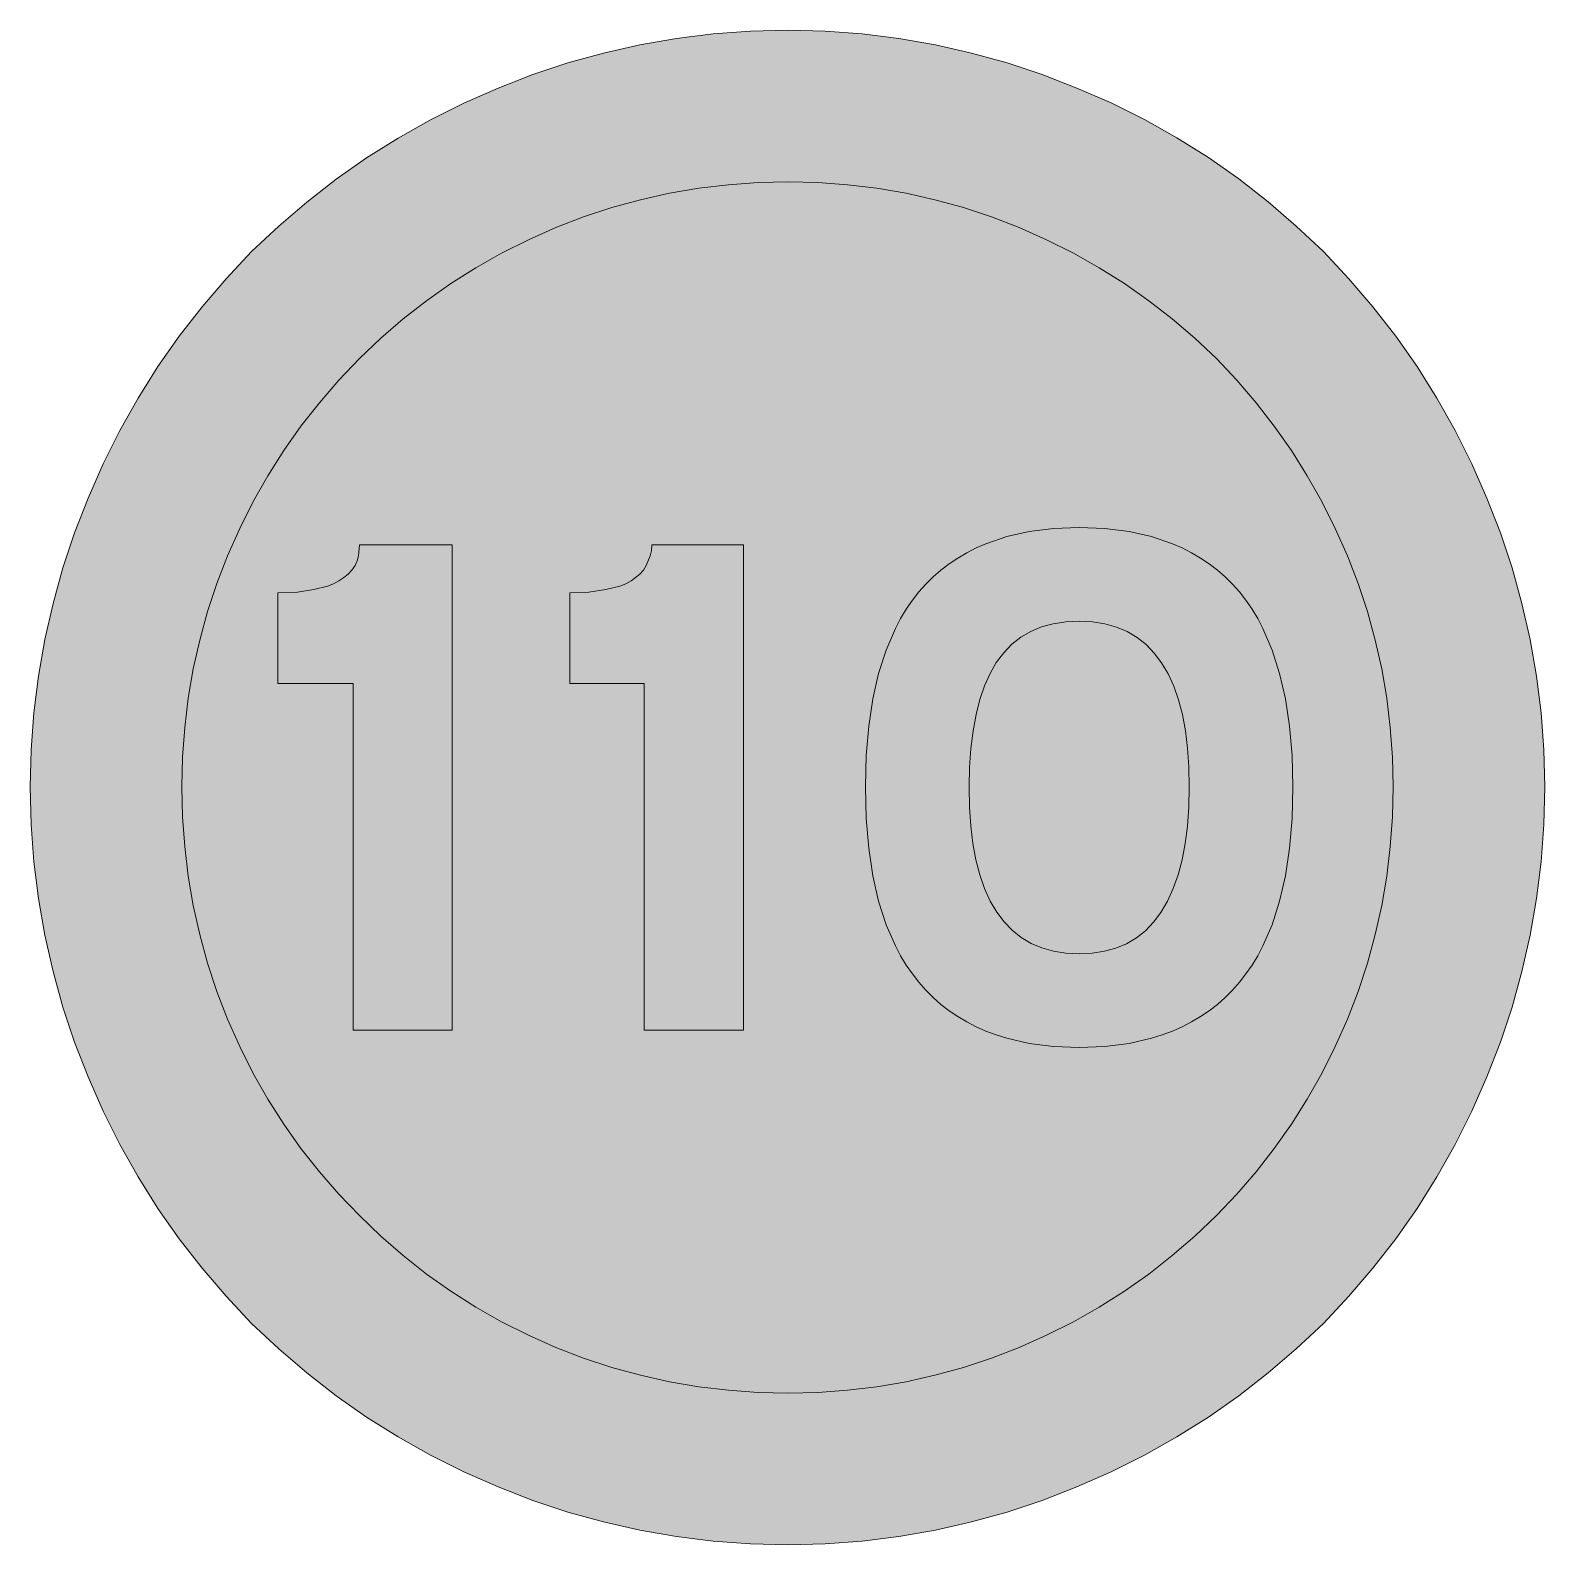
# Model space of a CAD drawing. Header units: metres. Extents: x 160 to 410, y 11 to 261.
import ezdxf

# ---------------------------------------------------------------- set-up
doc = ezdxf.new("R2010")
doc.units = ezdxf.units.M
for name, color, linetype, true_color in [('FILL_BLACK_000000', 7, 'Continuous', 0x000000), ('FILL_RED_FF0000', 7, 'Continuous', 0xff0000), ('FILL_WHITE_FFFFFF', 7, 'Continuous', 0xffffff)]:
    doc.layers.add(name, color=color, linetype=linetype, true_color=true_color)

msp = doc.modelspace()

# ---------------------------------------------------------------- hatches: boundary and pattern name
at = {"layer": 'FILL_BLACK_000000', "true_color": 0x000000}
h = msp.add_hatch(color=7, dxfattribs=at)
h.dxf.hatch_style = 1
h.paths.add_polyline_path([(367.56, 125.96), (366.88, 121.41), (365.92, 117.2), (364.68, 113.34), (363.16, 109.83), (362.3, 108.21), (361.36, 106.67), (360.36, 105.22), (359.28, 103.86), (358.13, 102.55), (356.92, 101.33), (355.64, 100.19), (354.29, 99.13), (352.87, 98.16), (351.38, 97.28), (349.83, 96.48), (348.21, 95.76), (346.52, 95.13), (344.77, 94.58), (341.06, 93.73), (337.07, 93.23), (332.82, 93.06), (328.57, 93.23), (324.59, 93.73), (320.87, 94.58), (319.12, 95.13), (317.43, 95.76), (315.81, 96.48), (314.26, 97.28), (312.77, 98.16), (311.36, 99.13), (310.01, 100.19), (308.72, 101.33), (307.51, 102.55), (306.36, 103.86), (305.28, 105.22), (304.28, 106.67), (303.34, 108.21), (302.48, 109.83), (300.96, 113.34), (299.72, 117.2), (298.76, 121.41), (298.08, 125.96), (297.68, 130.85), (297.54, 136.08), (297.68, 141.25), (298.08, 146.1), (298.76, 150.63), (299.72, 154.82), (300.96, 158.69), (302.48, 162.23), (303.34, 163.87), (304.28, 165.43), (305.28, 166.91), (306.36, 168.3), (307.51, 169.58), (308.72, 170.77), (310.01, 171.89), (311.36, 172.92), (312.77, 173.87), (314.26, 174.75), (315.81, 175.53), (317.43, 176.24), (320.87, 177.41), (324.59, 178.25), (328.57, 178.75), (332.82, 178.92), (337.07, 178.75), (341.06, 178.25), (344.77, 177.41), (348.21, 176.24), (349.83, 175.53), (351.38, 174.75), (352.87, 173.87), (354.29, 172.92), (355.64, 171.89), (356.92, 170.77), (358.13, 169.58), (359.28, 168.3), (360.36, 166.91), (361.36, 165.43), (362.3, 163.87), (363.16, 162.23), (364.68, 158.69), (365.92, 154.82), (366.88, 150.63), (367.56, 146.1), (367.96, 141.25), (368.1, 136.08), (367.96, 130.85), (367.56, 125.96)])
h.paths.add_polyline_path([(350.71, 142.48), (350.36, 145.36), (349.86, 148.02), (349.21, 150.48), (348.43, 152.73), (347.5, 154.76), (346.43, 156.58), (345.22, 158.18), (343.87, 159.58), (342.38, 160.76), (340.75, 161.72), (338.98, 162.47), (337.06, 163.01), (335.01, 163.33), (332.82, 163.44), (330.6, 163.34), (328.53, 163.03), (326.61, 162.51), (324.83, 161.77), (323.2, 160.82), (321.71, 159.64), (320.36, 158.24), (319.14, 156.6), (318.12, 154.8), (317.22, 152.76), (316.45, 150.5), (315.81, 148.03), (315.3, 145.34), (314.94, 142.45), (314.72, 139.36), (314.64, 136.08), (314.71, 132.75), (314.93, 129.63), (315.28, 126.72), (315.78, 124.03), (316.43, 121.56), (317.21, 119.3), (318.14, 117.25), (319.21, 115.42), (320.42, 113.81), (321.77, 112.41), (323.26, 111.23), (324.89, 110.26), (326.66, 109.51), (328.58, 108.97), (330.63, 108.65), (332.82, 108.54), (334.98, 108.64), (337.01, 108.95), (338.9, 109.47), (340.65, 110.2), (342.27, 111.16), (343.76, 112.34), (345.11, 113.74), (346.32, 115.38), (347.4, 117.24), (348.34, 119.3), (349.15, 121.57), (349.81, 124.04), (350.33, 126.73), (350.7, 129.63), (350.92, 132.75), (351, 136.08), (350.93, 139.38), (350.71, 142.48)], flags=16)
h = msp.add_hatch(color=7, dxfattribs=at)
h.dxf.hatch_style = 1
h.paths.add_polyline_path([(229.32, 95.94), (212.94, 95.94), (212.94, 153.18), (200.52, 153.18), (200.52, 168.12), (203.76, 168.25), (206.46, 168.66), (208.73, 169.24), (209.73, 169.62), (210.6, 170.1), (211.45, 170.65), (212.15, 171.22), (212.75, 171.87), (213.3, 172.62), (213.64, 173.43), (213.86, 174.26), (214.02, 176.04), (229.32, 176.04), (229.32, 95.94)])
h = msp.add_hatch(color=7, dxfattribs=at)
h.dxf.hatch_style = 1
h.paths.add_polyline_path([(277.38, 95.94), (261, 95.94), (261, 153.18), (248.76, 153.18), (248.76, 168.12), (251.87, 168.25), (254.7, 168.66), (256.97, 169.24), (257.97, 169.62), (258.84, 170.1), (260.3, 171.22), (260.89, 171.87), (261.36, 172.62), (262.01, 174.26), (262.2, 175.13), (262.26, 176.04), (277.38, 176.04), (277.38, 95.94)])
at = {"layer": 'FILL_RED_FF0000', "true_color": 0xff0000}
h = msp.add_hatch(color=7, dxfattribs=at)
h.dxf.hatch_style = 1
h.paths.add_polyline_path([(409.53, 129.89), (409.08, 123.74), (408.32, 117.64), (407.27, 111.6), (405.93, 105.63), (404.29, 99.73), (402.36, 93.92), (400.14, 88.2), (397.64, 82.54), (394.88, 77.03), (391.87, 71.69), (388.6, 66.51), (385.08, 61.5), (381.33, 56.66), (377.35, 52), (373.14, 47.52), (368.66, 43.31), (364, 39.33), (359.16, 35.58), (354.15, 32.06), (348.97, 28.79), (343.63, 25.78), (338.12, 23.02), (332.46, 20.52), (326.74, 18.3), (320.93, 16.37), (315.04, 14.73), (309.08, 13.39), (303.06, 12.34), (297, 11.58), (290.89, 11.13), (284.76, 10.98), (278.57, 11.13), (272.42, 11.58), (266.32, 12.34), (260.28, 13.39), (254.31, 14.73), (248.41, 16.37), (242.6, 18.3), (236.88, 20.52), (231.22, 23.02), (225.71, 25.78), (220.37, 28.79), (215.19, 32.06), (210.18, 35.58), (205.34, 39.33), (200.68, 43.31), (196.2, 47.52), (191.99, 52), (188.01, 56.66), (184.26, 61.5), (180.74, 66.51), (177.47, 71.69), (174.46, 77.03), (171.7, 82.54), (169.2, 88.2), (166.98, 93.92), (165.05, 99.73), (163.41, 105.63), (162.07, 111.6), (161.02, 117.64), (160.26, 123.74), (159.81, 129.89), (159.66, 136.08), (159.81, 142.21), (160.26, 148.32), (161.02, 154.38), (162.07, 160.4), (163.41, 166.36), (165.05, 172.25), (166.98, 178.06), (169.2, 183.78), (171.7, 189.44), (174.46, 194.95), (177.47, 200.29), (180.74, 205.47), (184.26, 210.48), (188.01, 215.32), (191.99, 219.98), (196.2, 224.46), (200.68, 228.67), (205.34, 232.65), (210.18, 236.4), (215.19, 239.92), (220.37, 243.19), (225.71, 246.2), (231.22, 248.96), (236.88, 251.46), (242.6, 253.68), (248.41, 255.61), (254.31, 257.25), (260.28, 258.59), (266.32, 259.64), (272.42, 260.4), (278.57, 260.85), (284.76, 261), (290.89, 260.85), (297, 260.4), (303.06, 259.64), (309.08, 258.59), (315.04, 257.25), (320.93, 255.61), (326.74, 253.68), (332.46, 251.46), (338.12, 249.02), (343.63, 246.28), (348.97, 243.27), (354.15, 239.98), (359.16, 236.45), (364, 232.68), (368.66, 228.68), (373.14, 224.46), (377.35, 219.98), (381.33, 215.32), (385.08, 210.48), (388.6, 205.47), (391.87, 200.29), (394.88, 194.95), (397.64, 189.44), (400.14, 183.78), (402.36, 178.06), (404.29, 172.25), (405.93, 166.36), (407.27, 160.4), (408.32, 154.38), (409.08, 148.32), (409.53, 142.21), (409.68, 136.08), (409.53, 129.89)])
at = {"layer": 'FILL_WHITE_FFFFFF', "true_color": 0xffffff}
h = msp.add_hatch(color=7, dxfattribs=at)
h.dxf.hatch_style = 1
h.paths.add_polyline_path([(384.54, 131.15), (384.19, 126.24), (383.6, 121.35), (382.77, 116.5), (381.71, 111.71), (380.41, 106.97), (378.87, 102.31), (377.1, 97.74), (375.1, 93.21), (372.89, 88.8), (370.47, 84.53), (367.85, 80.39), (365.04, 76.4), (362.04, 72.55), (358.86, 68.87), (355.5, 65.34), (351.91, 61.92), (348.18, 58.7), (344.31, 55.66), (340.29, 52.83), (336.14, 50.2), (331.86, 47.77), (327.45, 45.56), (322.92, 43.56), (318.36, 41.79), (313.72, 40.25), (309.01, 38.95), (304.24, 37.89), (299.43, 37.06), (294.57, 36.47), (289.68, 36.12), (284.76, 36), (279.83, 36.12), (274.92, 36.47), (270.03, 37.06), (265.18, 37.89), (260.39, 38.95), (255.65, 40.25), (250.99, 41.79), (246.42, 43.56), (241.89, 45.56), (237.48, 47.77), (233.21, 50.2), (229.07, 52.83), (225.08, 55.66), (221.23, 58.7), (217.55, 61.92), (214.02, 65.34), (210.6, 68.87), (207.38, 72.55), (204.34, 76.4), (201.51, 80.39), (198.88, 84.53), (196.45, 88.8), (194.24, 93.21), (192.24, 97.74), (190.47, 102.31), (188.93, 106.97), (187.63, 111.71), (186.57, 116.5), (185.74, 121.35), (185.15, 126.24), (184.8, 131.15), (184.68, 136.08), (184.8, 141), (185.15, 145.89), (185.74, 150.75), (186.57, 155.56), (187.63, 160.33), (188.93, 165.04), (190.47, 169.68), (192.24, 174.24), (194.24, 178.77), (196.45, 183.18), (198.88, 187.46), (201.51, 191.61), (204.34, 195.63), (207.38, 199.5), (210.6, 203.23), (214.02, 206.82), (217.55, 210.18), (221.23, 213.36), (225.08, 216.36), (229.07, 219.17), (233.21, 221.79), (237.48, 224.21), (241.89, 226.42), (246.42, 228.42), (250.99, 230.19), (255.65, 231.73), (260.39, 233.03), (265.18, 234.09), (270.03, 234.92), (274.92, 235.51), (279.83, 235.86), (284.76, 235.98), (289.68, 235.86), (294.57, 235.51), (299.43, 234.92), (304.24, 234.09), (309.01, 233.03), (313.72, 231.73), (318.36, 230.19), (322.92, 228.42), (327.45, 226.42), (331.86, 224.21), (336.14, 221.79), (340.29, 219.17), (344.31, 216.36), (348.18, 213.36), (351.91, 210.18), (355.5, 206.82), (358.86, 203.23), (362.04, 199.5), (365.04, 195.63), (367.85, 191.61), (370.47, 187.46), (372.89, 183.18), (375.1, 178.77), (377.1, 174.24), (378.87, 169.68), (380.41, 165.04), (381.71, 160.33), (382.77, 155.56), (383.6, 150.75), (384.19, 145.89), (384.54, 141), (384.66, 136.08), (384.54, 131.15)])

# ---------------------------------------------------------------- linework, layer by layer
at = {"layer": 'FILL_BLACK_000000', "lineweight": 0, "true_color": 0x000000}
for points in [[(367.56, 125.96), (366.88, 121.41), (365.92, 117.2), (364.68, 113.34), (363.16, 109.83), (362.3, 108.21), (361.36, 106.67), (360.36, 105.22), (359.28, 103.86), (358.13, 102.55), (356.92, 101.33), (355.64, 100.19), (354.29, 99.13), (352.87, 98.16), (351.38, 97.28), (349.83, 96.48), (348.21, 95.76), (346.52, 95.13), (344.77, 94.58), (341.06, 93.73), (337.07, 93.23), (332.82, 93.06), (328.57, 93.23), (324.59, 93.73), (320.87, 94.58), (319.12, 95.13), (317.43, 95.76), (315.81, 96.48), (314.26, 97.28), (312.77, 98.16), (311.36, 99.13), (310.01, 100.19), (308.72, 101.33), (307.51, 102.55), (306.36, 103.86), (305.28, 105.22), (304.28, 106.67), (303.34, 108.21), (302.48, 109.83), (300.96, 113.34), (299.72, 117.2), (298.76, 121.41), (298.08, 125.96), (297.68, 130.85), (297.54, 136.08), (297.68, 141.25), (298.08, 146.1), (298.76, 150.63), (299.72, 154.82), (300.96, 158.69), (302.48, 162.23), (303.34, 163.87), (304.28, 165.43), (305.28, 166.91), (306.36, 168.3), (307.51, 169.58), (308.72, 170.77), (310.01, 171.89), (311.36, 172.92), (312.77, 173.87), (314.26, 174.75), (315.81, 175.53), (317.43, 176.24), (320.87, 177.41), (324.59, 178.25), (328.57, 178.75), (332.82, 178.92), (337.07, 178.75), (341.06, 178.25), (344.77, 177.41), (348.21, 176.24), (349.83, 175.53), (351.38, 174.75), (352.87, 173.87), (354.29, 172.92), (355.64, 171.89), (356.92, 170.77), (358.13, 169.58), (359.28, 168.3), (360.36, 166.91), (361.36, 165.43), (362.3, 163.87), (363.16, 162.23), (364.68, 158.69), (365.92, 154.82), (366.88, 150.63), (367.56, 146.1), (367.96, 141.25), (368.1, 136.08), (367.96, 130.85)], [(229.32, 95.94), (212.94, 95.94), (212.94, 153.18), (200.52, 153.18), (200.52, 168.12), (203.76, 168.25), (206.46, 168.66), (208.73, 169.24), (209.73, 169.62), (210.6, 170.1), (211.45, 170.65), (212.15, 171.22), (212.75, 171.87), (213.3, 172.62), (213.64, 173.43), (213.86, 174.26), (214.02, 176.04), (229.32, 176.04)], [(277.38, 95.94), (261, 95.94), (261, 153.18), (248.76, 153.18), (248.76, 168.12), (251.87, 168.25), (254.7, 168.66), (256.97, 169.24), (257.97, 169.62), (258.84, 170.1), (260.3, 171.22), (260.89, 171.87), (261.36, 172.62), (262.01, 174.26), (262.2, 175.13), (262.26, 176.04), (277.38, 176.04)], [(350.71, 142.48), (350.36, 145.36), (349.86, 148.02), (349.21, 150.48), (348.43, 152.73), (347.5, 154.76), (346.43, 156.58), (345.22, 158.18), (343.87, 159.58), (342.38, 160.76), (340.75, 161.72), (338.98, 162.47), (337.06, 163.01), (335.01, 163.33), (332.82, 163.44), (330.6, 163.34), (328.53, 163.03), (326.61, 162.51), (324.83, 161.77), (323.2, 160.82), (321.71, 159.64), (320.36, 158.24), (319.14, 156.6), (318.12, 154.8), (317.22, 152.76), (316.45, 150.5), (315.81, 148.03), (315.3, 145.34), (314.94, 142.45), (314.72, 139.36), (314.64, 136.08), (314.71, 132.75), (314.93, 129.63), (315.28, 126.72), (315.78, 124.03), (316.43, 121.56), (317.21, 119.3), (318.14, 117.25), (319.21, 115.42), (320.42, 113.81), (321.77, 112.41), (323.26, 111.23), (324.89, 110.26), (326.66, 109.51), (328.58, 108.97), (330.63, 108.65), (332.82, 108.54), (334.98, 108.64), (337.01, 108.95), (338.9, 109.47), (340.65, 110.2), (342.27, 111.16), (343.76, 112.34), (345.11, 113.74), (346.32, 115.38), (347.4, 117.24), (348.34, 119.3), (349.15, 121.57), (349.81, 124.04), (350.33, 126.73), (350.7, 129.63), (350.92, 132.75), (351, 136.08), (350.93, 139.38)]]:
    msp.add_lwpolyline(points, close=True, dxfattribs=at)
at = {"layer": 'FILL_RED_FF0000', "lineweight": 0, "true_color": 0xff0000}
msp.add_lwpolyline([(409.53, 129.89), (409.08, 123.74), (408.32, 117.64), (407.27, 111.6), (405.93, 105.63), (404.29, 99.73), (402.36, 93.92), (400.14, 88.2), (397.64, 82.54), (394.88, 77.03), (391.87, 71.69), (388.6, 66.51), (385.08, 61.5), (381.33, 56.66), (377.35, 52), (373.14, 47.52), (368.66, 43.31), (364, 39.33), (359.16, 35.58), (354.15, 32.06), (348.97, 28.79), (343.63, 25.78), (338.12, 23.02), (332.46, 20.52), (326.74, 18.3), (320.93, 16.37), (315.04, 14.73), (309.08, 13.39), (303.06, 12.34), (297, 11.58), (290.89, 11.13), (284.76, 10.98), (278.57, 11.13), (272.42, 11.58), (266.32, 12.34), (260.28, 13.39), (254.31, 14.73), (248.41, 16.37), (242.6, 18.3), (236.88, 20.52), (231.22, 23.02), (225.71, 25.78), (220.37, 28.79), (215.19, 32.06), (210.18, 35.58), (205.34, 39.33), (200.68, 43.31), (196.2, 47.52), (191.99, 52), (188.01, 56.66), (184.26, 61.5), (180.74, 66.51), (177.47, 71.69), (174.46, 77.03), (171.7, 82.54), (169.2, 88.2), (166.98, 93.92), (165.05, 99.73), (163.41, 105.63), (162.07, 111.6), (161.02, 117.64), (160.26, 123.74), (159.81, 129.89), (159.66, 136.08), (159.81, 142.21), (160.26, 148.32), (161.02, 154.38), (162.07, 160.4), (163.41, 166.36), (165.05, 172.25), (166.98, 178.06), (169.2, 183.78), (171.7, 189.44), (174.46, 194.95), (177.47, 200.29), (180.74, 205.47), (184.26, 210.48), (188.01, 215.32), (191.99, 219.98), (196.2, 224.46), (200.68, 228.67), (205.34, 232.65), (210.18, 236.4), (215.19, 239.92), (220.37, 243.19), (225.71, 246.2), (231.22, 248.96), (236.88, 251.46), (242.6, 253.68), (248.41, 255.61), (254.31, 257.25), (260.28, 258.59), (266.32, 259.64), (272.42, 260.4), (278.57, 260.85), (284.76, 261), (290.89, 260.85), (297, 260.4), (303.06, 259.64), (309.08, 258.59), (315.04, 257.25), (320.93, 255.61), (326.74, 253.68), (332.46, 251.46), (338.12, 249.02), (343.63, 246.28), (348.97, 243.27), (354.15, 239.98), (359.16, 236.45), (364, 232.68), (368.66, 228.68), (373.14, 224.46), (377.35, 219.98), (381.33, 215.32), (385.08, 210.48), (388.6, 205.47), (391.87, 200.29), (394.88, 194.95), (397.64, 189.44), (400.14, 183.78), (402.36, 178.06), (404.29, 172.25), (405.93, 166.36), (407.27, 160.4), (408.32, 154.38), (409.08, 148.32), (409.53, 142.21), (409.68, 136.08)], close=True, dxfattribs=at)
at = {"layer": 'FILL_WHITE_FFFFFF', "lineweight": 0, "true_color": 0xff0000}
msp.add_lwpolyline([(384.54, 131.15), (384.19, 126.24), (383.6, 121.35), (382.77, 116.5), (381.71, 111.71), (380.41, 106.97), (378.87, 102.31), (377.1, 97.74), (375.1, 93.21), (372.89, 88.8), (370.47, 84.53), (367.85, 80.39), (365.04, 76.4), (362.04, 72.55), (358.86, 68.87), (355.5, 65.34), (351.91, 61.92), (348.18, 58.7), (344.31, 55.66), (340.29, 52.83), (336.14, 50.2), (331.86, 47.77), (327.45, 45.56), (322.92, 43.56), (318.36, 41.79), (313.72, 40.25), (309.01, 38.95), (304.24, 37.89), (299.43, 37.06), (294.57, 36.47), (289.68, 36.12), (284.76, 36), (279.83, 36.12), (274.92, 36.47), (270.03, 37.06), (265.18, 37.89), (260.39, 38.95), (255.65, 40.25), (250.99, 41.79), (246.42, 43.56), (241.89, 45.56), (237.48, 47.77), (233.21, 50.2), (229.07, 52.83), (225.08, 55.66), (221.23, 58.7), (217.55, 61.92), (214.02, 65.34), (210.6, 68.87), (207.38, 72.55), (204.34, 76.4), (201.51, 80.39), (198.88, 84.53), (196.45, 88.8), (194.24, 93.21), (192.24, 97.74), (190.47, 102.31), (188.93, 106.97), (187.63, 111.71), (186.57, 116.5), (185.74, 121.35), (185.15, 126.24), (184.8, 131.15), (184.68, 136.08), (184.8, 141), (185.15, 145.89), (185.74, 150.75), (186.57, 155.56), (187.63, 160.33), (188.93, 165.04), (190.47, 169.68), (192.24, 174.24), (194.24, 178.77), (196.45, 183.18), (198.88, 187.46), (201.51, 191.61), (204.34, 195.63), (207.38, 199.5), (210.6, 203.23), (214.02, 206.82), (217.55, 210.18), (221.23, 213.36), (225.08, 216.36), (229.07, 219.17), (233.21, 221.79), (237.48, 224.21), (241.89, 226.42), (246.42, 228.42), (250.99, 230.19), (255.65, 231.73), (260.39, 233.03), (265.18, 234.09), (270.03, 234.92), (274.92, 235.51), (279.83, 235.86), (284.76, 235.98), (289.68, 235.86), (294.57, 235.51), (299.43, 234.92), (304.24, 234.09), (309.01, 233.03), (313.72, 231.73), (318.36, 230.19), (322.92, 228.42), (327.45, 226.42), (331.86, 224.21), (336.14, 221.79), (340.29, 219.17), (344.31, 216.36), (348.18, 213.36), (351.91, 210.18), (355.5, 206.82), (358.86, 203.23), (362.04, 199.5), (365.04, 195.63), (367.85, 191.61), (370.47, 187.46), (372.89, 183.18), (375.1, 178.77), (377.1, 174.24), (378.87, 169.68), (380.41, 165.04), (381.71, 160.33), (382.77, 155.56), (383.6, 150.75), (384.19, 145.89), (384.54, 141), (384.66, 136.08)], close=True, dxfattribs=at)

doc.saveas('drawing.dxf')
